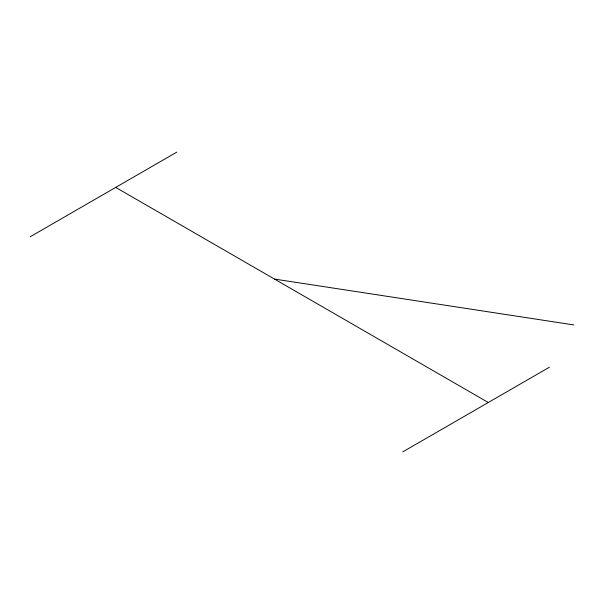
<?xml version="1.0" encoding="UTF-8"?>
<svg xmlns="http://www.w3.org/2000/svg" width="604" height="604" viewBox="0 0 604 604"><rect width="100%" height="100%" fill="white"/><g stroke="black" fill="none" stroke-linecap="round" stroke-linejoin="round"><path stroke-width="0.91" d="M30.2 236.76L176.791 152.132M402.777 451.868L549.368 367.24M274.51 279.078L573.8 324.922M115.704 187.399L488.289 402.506"/></g></svg>
